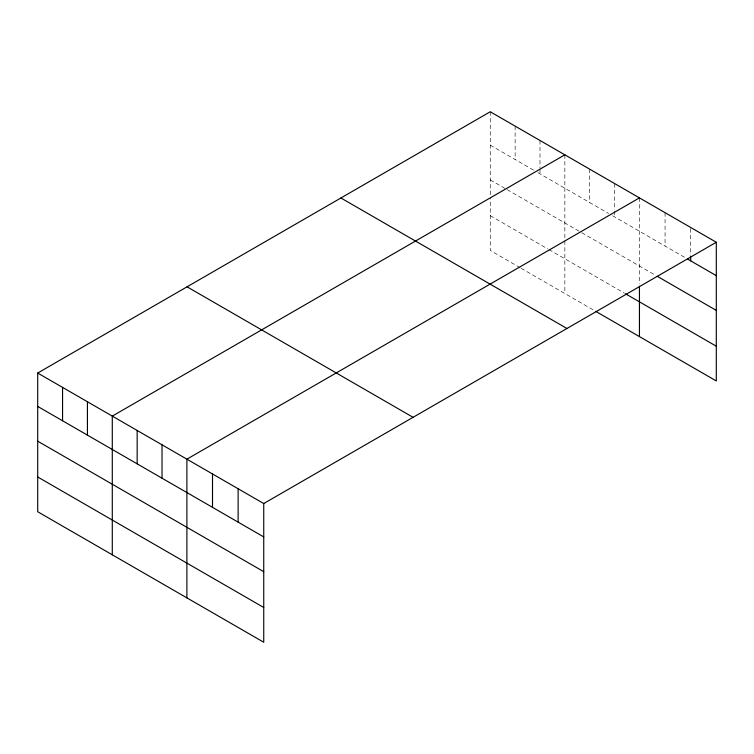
<?xml version="1.0" encoding="UTF-8"?>
<svg xmlns="http://www.w3.org/2000/svg" width="754" height="754" viewBox="0 0 754 754"><rect width="100%" height="100%" fill="white"/><g stroke="black" fill="none" stroke-linecap="round" stroke-linejoin="round"><path stroke-width="0.57" stroke-dasharray="3.77 2.83" d="M490.26 145.136L534.02 170.404M537.998 172.704L608.61 213.467M612.587 215.767L685.754 258.009M490.26 179.895L506.17 189.084M507.169 189.65L580.769 232.147M581.758 232.722L655.207 275.125M490.26 215.701L547.941 249.008M548.94 249.583L624.529 293.221M520.1 267.679L490.26 250.46L490.26 197.793M521.089 268.254L594.689 310.752M690.683 228.622L690.683 255.097M665.066 212.685L665.066 246.058M639.449 197.887L639.449 283.928M614.585 183.533L614.585 210.008M614.585 211.158L614.585 216.916M589.713 169.179L589.713 202.562M564.85 154.824L564.85 238.622M564.85 240.865L564.85 293.523M539.987 140.47L539.987 168.095M539.987 169.245L539.987 173.844M515.123 126.116L515.123 159.49M490.26 111.762L490.26 195.559"/><path stroke-width="1.13" d="M37.7 373.041L263.74 503.54L263.74 642.238L37.7 511.74L37.7 373.041L490.26 111.762L716.3 242.26L716.3 380.959L595.688 311.327M564.85 154.824L112.289 416.104L112.289 554.803M639.449 197.887L186.888 459.177L186.888 597.875M263.74 503.54L716.3 242.26M687.723 259.14L716.3 275.644M657.177 276.266L716.3 310.394M625.518 293.796L716.3 346.209M340.912 197.982L566.951 328.49M187.049 286.812L413.088 417.32M37.7 406.415L263.74 536.923M37.7 441.175L263.74 571.683M37.7 476.98L263.74 607.488M690.683 256.247L690.683 260.856M639.449 286.171L639.449 336.586M238.123 488.752L238.123 522.136M212.505 473.964L212.505 507.338M162.025 444.813L162.025 478.196M137.162 430.459L137.162 463.842M87.426 401.75L87.426 435.133M62.563 387.396L62.563 420.77"/></g></svg>
